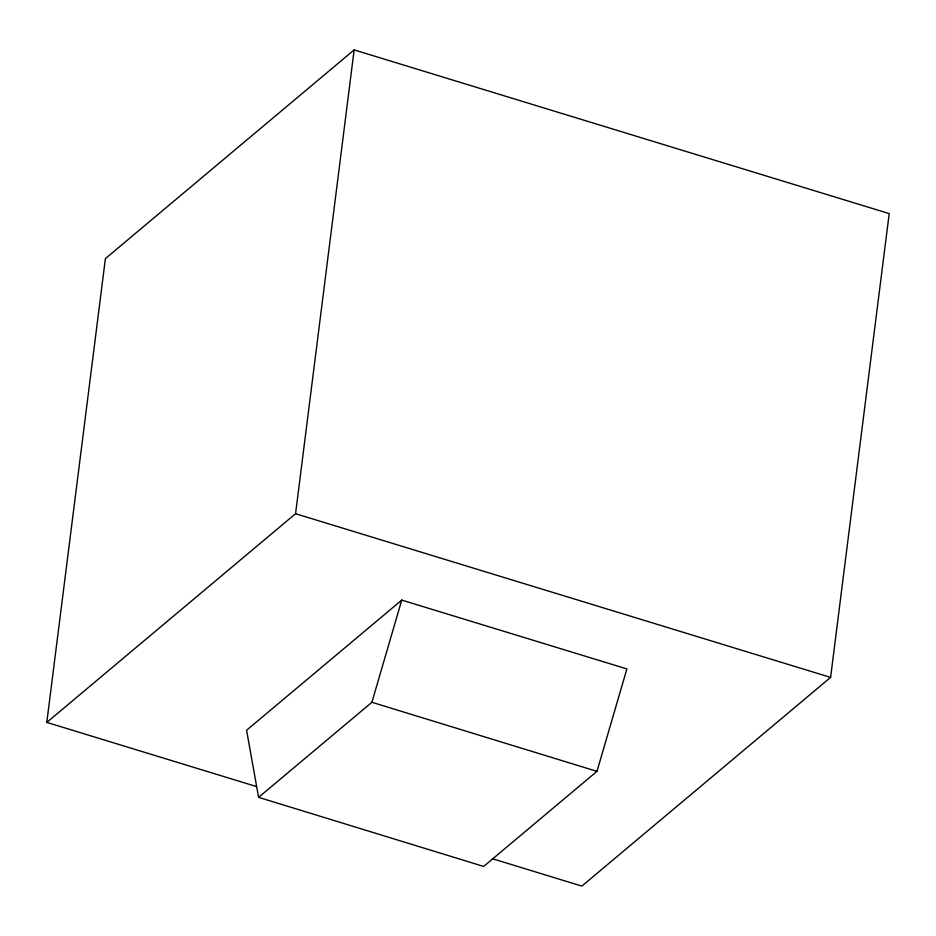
<?xml version="1.0" encoding="UTF-8"?>
<svg xmlns="http://www.w3.org/2000/svg" width="936" height="936" viewBox="0 0 936 936"><rect width="100%" height="100%" fill="white"/><g stroke="black" fill="none" stroke-linecap="round" stroke-linejoin="round"><path stroke-width="1.4" d="M256.347 786.509L46.8 722.405L105.394 258.605L354.147 49.912L889.2 213.595L830.606 677.395L581.853 886.088L492.441 858.733M46.8 722.405L295.565 513.712L354.147 49.912M258.593 797.355L371.908 702.281L401.743 600.093L626.886 668.912L596.981 771.358L483.655 866.432L258.593 797.355L246.589 730.255L401.743 600.093M295.565 513.712L830.606 677.395M371.908 702.281L596.981 771.358"/></g></svg>
